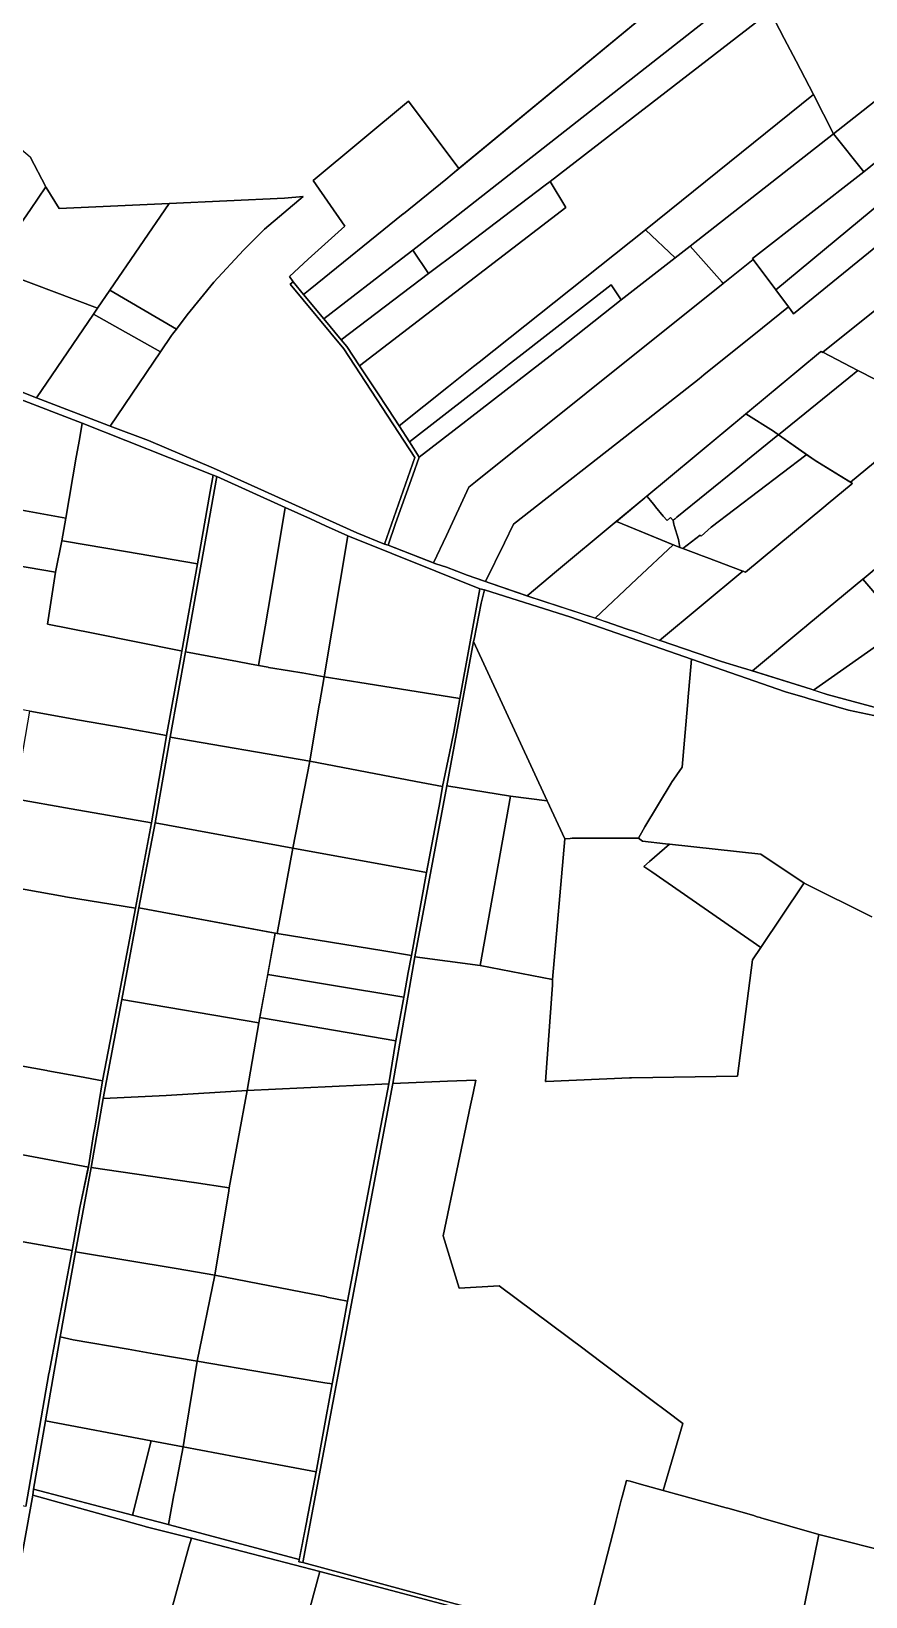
# Model space of a CAD drawing. Header units: metres. Extents: x 3 to 1005126, y 39 to 4383651.
# Drawn here: x 487111 to 487755, y 4371396 to 4372603 of the extents above; entities that cross this region are included whole.
import ezdxf

# ---------------------------------------------------------------- set-up
doc = ezdxf.new("R2010")
doc.units = ezdxf.units.M
doc.header["$MEASUREMENT"] = 0
doc.layers.add('TM_Llucmajor', color=7, linetype='Continuous')

msp = doc.modelspace()

# ---------------------------------------------------------------- linework, layer by layer
at = {"layer": 'TM_Llucmajor', "linetype": 'Continuous', "flags": 128}
for points in [[(487653, 4372671.9), (487441, 4372496.7), (487402.1, 4372548.6), (487328.6, 4372487.6), (487352.9, 4372452.2), (487324.8, 4372426.8), (487310.3, 4372413.4), (487313.2, 4372409.3), (487310.9, 4372407.5), (487352.3, 4372357.6), (487407.1, 4372273.9), (487383.5, 4372207.2), (487362.3, 4372215.8), (487251.7, 4372265.6), (487201.6, 4372287.1), (487172.1, 4372298.1), (487210.9, 4372355.3), (487219.5, 4372367.9), (487220.2, 4372368.9), (487223.2, 4372373), (487231.4, 4372384), (487252.1, 4372409.1), (487275, 4372433.7), (487291, 4372450.1), (487320.8, 4372475.1), (487306.5, 4372474), (487217.6, 4372469.9), (487132.8, 4372465.9), (487122.8, 4372482), (487122.5, 4372482.6), (487110.4, 4372505.7)], [(487799.6, 4372578.5), (487729.7, 4372523.6), (487714.4, 4372553.7), (487701, 4372579.4), (487691.8, 4372597), (487680.9, 4372617.8)], [(487779.6, 4372401.6), (487721.6, 4372355.1), (487721.5, 4372355), (487720.1, 4372355.7), (487720.1, 4372355.8), (487719.8, 4372355.5), (487623.8, 4372275.6), (487584.3, 4372242.8), (487560.7, 4372223.2), (487516.2, 4372186.2), (487493.5, 4372167.3), (487465.8, 4372176.7), (487461.5, 4372178.2), (487476, 4372208), (487483.1, 4372222.5), (487581, 4372299), (487626.1, 4372334.7), (487629.8, 4372337.7), (487674.9, 4372373.8), (487695.1, 4372390), (487696.6, 4372388.1), (487699, 4372384.8), (487920.6, 4372565.1)], [(487076.2, 4372335.3), (487115.3, 4372319.9), (487170.8, 4372298.7), (487172.1, 4372298.1), (487201.6, 4372287.1), (487251.7, 4372265.6), (487362.3, 4372215.8), (487383.5, 4372207.2), (487386.5, 4372206.2), (487423.1, 4372192), (487431.4, 4372189.3), (487447.2, 4372183.2), (487465.8, 4372176.7), (487494.1, 4372167.1), (487547, 4372149.8), (487548.5, 4372149.3), (487554.5, 4372147.2), (487569.8, 4372141.9), (487577, 4372139.4), (487596.1, 4372132.7), (487643.5, 4372116.6), (487658.6, 4372112.1), (487663, 4372110.8), (487666.2, 4372109.8), (487712.4, 4372095.2), (487724.8, 4372091.3), (487771.6, 4372078.6)], [(487814.4, 4372063.8), (487741.2, 4372079.2), (487710.1, 4372088.1), (487707.9, 4372088.8), (487692.7, 4372093.3), (487620.2, 4372118.3), (487527.2, 4372150.8), (487460.6, 4372172), (487457.1, 4372172.6), (487355.4, 4372213.5), (487338.2, 4372221.3), (487326.6, 4372226.6), (487307.1, 4372235.4), (487254.4, 4372259.2), (487251.4, 4372260.4), (487150.6, 4372300.3), (487099.1, 4372320.3)], [(487776.9, 4372200.6), (487753.3, 4372181), (487752.3, 4372180.2), (487710.7, 4372145.6), (487707.4, 4372142.9), (487706.2, 4372141.9), (487667.2, 4372109.5), (487666.2, 4372109.8), (487663, 4372110.8), (487658.6, 4372112.1), (487643.5, 4372116.6), (487596.1, 4372132.7), (487595.7, 4372132.8), (487659.8, 4372186.2), (487661.8, 4372185.5), (487722.2, 4372235.5), (487725.7, 4372238.5), (487743.4, 4372253.1), (487743.8, 4372253.4), (487744, 4372253.6), (487744.4, 4372253.9), (487742.9, 4372254.8), (487809.5, 4372310)], [(487107, 4371465), (487124.9, 4371567.5), (487125.1, 4371568.5), (487142.9, 4371662.5), (487148.8, 4371695.7), (487150.3, 4371702.8), (487155.5, 4371727.7), (487155.6, 4371728.4), (487159.4, 4371751.8), (487160.5, 4371758.3), (487166.2, 4371793.4), (487172.2, 4371823.8), (487172.2, 4371823.9), (487178.3, 4371856.1), (487191.7, 4371926.5), (487203.9, 4371992.1), (487214.4, 4372053.1), (487215.5, 4372059.6), (487226.5, 4372120), (487227.4, 4372124.7), (487239.4, 4372192), (487249.2, 4372247.6), (487251.4, 4372260.4), (487254.4, 4372259.2), (487230.3, 4372124), (487218.3, 4372058.2), (487206.9, 4371992.2), (487194.1, 4371926.6), (487181.1, 4371856), (487166.8, 4371779.7), (487157.5, 4371726.5), (487145.4, 4371661.4), (487133.6, 4371595.8), (487122.3, 4371531.1), (487113.1, 4371478.4), (487112.4, 4371473.9), (487098.7, 4371397.2)], [(487759.2, 4371919.7), (487707.1, 4371945.7), (487673.7, 4371968.1), (487603.2, 4371975.8), (487600.3, 4371976.1), (487582.6, 4371978.1), (487579.5, 4371980.3), (487583.1, 4371986.8), (487584.4, 4371989.1), (487604.5, 4372022.7), (487604.8, 4372023.2), (487613, 4372035.2), (487617.1, 4372082.8), (487617.3, 4372085.5), (487617.4, 4372086.4), (487620.2, 4372118.3), (487692.7, 4372093.3), (487707.9, 4372088.8), (487710.1, 4372088.1), (487741.2, 4372079.2), (487814.4, 4372063.8)], [(487779.7, 4371428.1), (487718.4, 4371443.4), (487673.7, 4371456.4), (487673.2, 4371456.6), (487670.9, 4371457.2), (487668.9, 4371457.8), (487668.4, 4371458), (487648.2, 4371463.8), (487647, 4371464.1), (487611.5, 4371473.9), (487598.3, 4371477.5), (487606.2, 4371503.7), (487613.7, 4371529), (487601.1, 4371538.5), (487590, 4371546.8), (487589.9, 4371546.9), (487538.9, 4371585.3), (487538.6, 4371585.6), (487472.1, 4371635.1), (487441.2, 4371633.3), (487428.9, 4371673.8), (487449.9, 4371774.4), (487451.9, 4371783.8), (487454, 4371793.8), (487432.2, 4371792.9), (487390, 4371791.3), (487407.1, 4371888.9), (487457.4, 4371882.3), (487513, 4371871.4), (487513.2, 4371867.1), (487512.9, 4371863.8), (487507.6, 4371792.8), (487508.1, 4371792.8), (487572.4, 4371795.6), (487573.9, 4371795.7), (487655.6, 4371796.9), (487655.6, 4371796.9), (487667.4, 4371886.5), (487673.8, 4371896.1), (487706.7, 4371945.1), (487707.1, 4371945.7), (487759.2, 4371919.7)], [(487523.3, 4371366.9), (487320.7, 4371421.8), (487390, 4371791.3), (487432.2, 4371792.9), (487454, 4371793.8), (487451.9, 4371783.8), (487449.9, 4371774.4), (487428.9, 4371673.8), (487441.2, 4371633.3), (487472.1, 4371635.1), (487538.6, 4371585.6), (487538.9, 4371585.3), (487589.9, 4371546.9), (487590, 4371546.8), (487601.1, 4371538.5), (487613.7, 4371529), (487606.2, 4371503.7), (487598.3, 4371477.5), (487579.9, 4371482.5), (487572.9, 4371484.5), (487570.1, 4371485.2), (487566.8, 4371472.4), (487566.1, 4371469.9), (487561.8, 4371453.6), (487561.8, 4371453.2), (487538.5, 4371362.5)], [(487465.6, 4371380.1), (487333.8, 4371414.9), (487234.7, 4371440.7), (487199.8, 4371449.4), (487198.3, 4371449.8), (487112.4, 4371473.9), (487113.1, 4371478.4), (487189.4, 4371458.4), (487209.1, 4371453.2), (487217.8, 4371450.9), (487317.9, 4371424.1), (487317.6, 4371422.4), (487320.7, 4371421.8), (487523.3, 4371366.9)]]:
    msp.add_lwpolyline(points, dxfattribs=at)
for points in [[(487336.8, 4372380.8), (487321.2, 4372399.6), (487326.3, 4372403.7), (487398.1, 4372461.7), (487398.2, 4372461.8), (487430.8, 4372488.3), (487435.7, 4372492.3), (487653, 4372671.9), (487669, 4372640.8), (487427.3, 4372450.7), (487421.1, 4372446), (487420.5, 4372445.5), (487405.4, 4372433.8), (487396.6, 4372427), (487336.8, 4372380.8)], [(487417.6, 4372415.7), (487405.4, 4372433.8), (487420.5, 4372445.5), (487421.1, 4372446), (487427.3, 4372450.7), (487669, 4372640.8), (487680.9, 4372617.8), (487563.5, 4372527.2), (487511.2, 4372486.8), (487507.5, 4372484), (487481.7, 4372464.4), (487440.8, 4372433.3), (487417.6, 4372415.7)], [(487876.7, 4372600.4), (487877, 4372600.5), (487880.7, 4372597.6), (487879.3, 4372596.4), (487753.2, 4372494.1), (487729.7, 4372523.6), (487799.6, 4372578.5), (487859.9, 4372625.5), (487863.7, 4372619.4), (487876, 4372601.3), (487876.7, 4372600.4)], [(487523.4, 4372466.6), (487511.2, 4372486.8), (487563.5, 4372527.2), (487680.9, 4372617.8), (487691.8, 4372597), (487701, 4372579.4), (487714.4, 4372553.7), (487584.8, 4372449.5), (487456.5, 4372347.4), (487452.3, 4372344.1), (487432.9, 4372328.6), (487395, 4372298.4), (487386.8, 4372310.9), (487377.3, 4372325.3), (487364.4, 4372344.7), (487523.4, 4372466.6)], [(487898.3, 4372579.7), (487685.3, 4372403.3), (487667.9, 4372426.7), (487667.4, 4372427.3), (487753.2, 4372494.1), (487879.3, 4372596.4), (487880.7, 4372597.6), (487900.4, 4372581.5), (487898.3, 4372579.7)], [(487695.1, 4372390), (487685.3, 4372403.3), (487898.3, 4372579.7), (487900.4, 4372581.5), (487908.7, 4372574.8), (487920.6, 4372565.1), (487699, 4372384.8), (487696.6, 4372388.1), (487695.1, 4372390)], [(487030.3, 4372352.9), (486932, 4372385.9), (487033.5, 4372521.6), (487031.2, 4372523.4), (487042.9, 4372536.7), (487043.2, 4372537.1), (487045, 4372539.5), (487053.8, 4372551.4), (487059.9, 4372547), (487060.6, 4372547.6), (487110.4, 4372505.7), (487122.5, 4372482.6), (487110.7, 4372465.1), (487095.3, 4372442.9), (487093.8, 4372440.6), (487092.9, 4372439.3), (487079.6, 4372420.2), (487077.5, 4372417.2), (487076.1, 4372415.1), (487064.3, 4372398.3), (487052.9, 4372381.9), (487036.4, 4372360.7), (487030.3, 4372352.9)], [(487607.6, 4372427.9), (487584.8, 4372449.5), (487714.4, 4372553.7), (487729.7, 4372523.6), (487619.1, 4372436.9), (487607.6, 4372427.9)], [(487324.8, 4372426.8), (487352.9, 4372452.2), (487328.6, 4372487.6), (487402.1, 4372548.6), (487441, 4372496.7), (487435.7, 4372492.3), (487430.8, 4372488.3), (487398.2, 4372461.8), (487398.1, 4372461.7), (487326.3, 4372403.7), (487321.2, 4372399.6), (487313.2, 4372409.3), (487310.3, 4372413.4), (487324.8, 4372426.8)], [(487667.4, 4372427.3), (487667.9, 4372426.7), (487644.7, 4372408.1), (487643.9, 4372409), (487619.1, 4372436.9), (487729.7, 4372523.6), (487753.2, 4372494.1), (487667.4, 4372427.3)], [(487162.4, 4372389.1), (487079.6, 4372420.2), (487092.9, 4372439.3), (487093.8, 4372440.6), (487095.3, 4372442.9), (487110.7, 4372465.1), (487122.5, 4372482.6), (487122.8, 4372482), (487132.8, 4372465.9), (487217.6, 4372469.9), (487171.9, 4372403), (487162.4, 4372389.1)], [(487354.6, 4372359.5), (487350.3, 4372364.6), (487417.6, 4372415.7), (487440.8, 4372433.3), (487481.7, 4372464.4), (487507.5, 4372484), (487511.2, 4372486.8), (487523.4, 4372466.6), (487364.4, 4372344.7), (487354.6, 4372359.5)], [(487223.2, 4372373), (487171.9, 4372403), (487217.6, 4372469.9), (487306.5, 4372474), (487320.8, 4372475.1), (487291, 4372450.1), (487275, 4372433.7), (487252.1, 4372409.1), (487231.4, 4372384), (487223.2, 4372373)], [(487402.9, 4372286.1), (487395, 4372298.4), (487432.9, 4372328.6), (487452.3, 4372344.1), (487456.5, 4372347.4), (487584.8, 4372449.5), (487607.6, 4372427.9), (487566.1, 4372395.4), (487558.3, 4372407), (487487.3, 4372351.7), (487479.8, 4372346), (487473.2, 4372340.8), (487451.1, 4372323.6), (487402.9, 4372286.1)], [(487350.2, 4372364.7), (487336.8, 4372380.8), (487396.6, 4372427), (487405.4, 4372433.8), (487417.6, 4372415.7), (487350.3, 4372364.6), (487350.2, 4372364.7)], [(487421.3, 4372192.6), (487386.5, 4372206.2), (487392, 4372222.9), (487405.4, 4372260.4), (487410.4, 4372274.2), (487446.3, 4372301.9), (487447.6, 4372302.9), (487448.7, 4372303.8), (487513.5, 4372354.1), (487516.8, 4372356.6), (487517.7, 4372357.3), (487566.1, 4372395.4), (487607.6, 4372427.9), (487619.1, 4372436.9), (487643.9, 4372409), (487644.7, 4372408.1), (487539.1, 4372323.5), (487453.8, 4372255.2), (487448.7, 4372251.1), (487431.3, 4372213.9), (487421.3, 4372192.6)], [(487076.2, 4372335.3), (487030.3, 4372352.9), (487036.4, 4372360.7), (487052.9, 4372381.9), (487064.3, 4372398.3), (487076.1, 4372415.1), (487077.5, 4372417.2), (487079.6, 4372420.2), (487162.4, 4372389.1), (487159.2, 4372384.5), (487115.3, 4372319.9), (487076.2, 4372335.3)], [(487453.8, 4372255.2), (487539.1, 4372323.5), (487644.7, 4372408.1), (487667.9, 4372426.7), (487685.3, 4372403.3), (487695.1, 4372390), (487674.9, 4372373.8), (487629.8, 4372337.7), (487626.1, 4372334.7), (487581, 4372299), (487483.1, 4372222.5), (487476, 4372208), (487461.5, 4372178.2), (487447.2, 4372183.2), (487431.4, 4372189.3), (487423.1, 4372192), (487421.3, 4372192.6), (487431.3, 4372213.9), (487448.7, 4372251.1), (487453.8, 4372255.2)], [(487407.1, 4372273.9), (487352.3, 4372357.6), (487310.9, 4372407.5), (487313.2, 4372409.3), (487321.2, 4372399.6), (487336.8, 4372380.8), (487350.2, 4372364.7), (487350.3, 4372364.6), (487354.6, 4372359.5), (487364.4, 4372344.7), (487377.3, 4372325.3), (487386.8, 4372310.9), (487395, 4372298.4), (487402.9, 4372286.1), (487410.4, 4372274.2), (487405.4, 4372260.4), (487392, 4372222.9), (487386.5, 4372206.2), (487383.5, 4372207.2), (487407.1, 4372273.9)], [(487410.4, 4372274.2), (487402.9, 4372286.1), (487451.1, 4372323.6), (487473.2, 4372340.8), (487479.8, 4372346), (487487.3, 4372351.7), (487558.3, 4372407), (487566.1, 4372395.4), (487517.7, 4372357.3), (487516.8, 4372356.6), (487513.5, 4372354.1), (487448.7, 4372303.8), (487447.6, 4372302.9), (487446.3, 4372301.9), (487410.4, 4372274.2)], [(487210.9, 4372355.3), (487159.2, 4372384.5), (487162.4, 4372389.1), (487171.9, 4372403), (487223.2, 4372373), (487220.2, 4372368.9), (487219.5, 4372367.9), (487210.9, 4372355.3)], [(487779.6, 4372401.6), (487782.5, 4372403.9), (487819, 4372378.7), (487860.2, 4372353.7), (487833.8, 4372331.4), (487824, 4372322), (487809.5, 4372310), (487804.6, 4372312.6), (487748.6, 4372341.1), (487721.6, 4372355.1), (487779.6, 4372401.6)], [(487170.8, 4372298.7), (487115.3, 4372319.9), (487159.2, 4372384.5), (487210.9, 4372355.3), (487172.1, 4372298.1), (487170.8, 4372298.7)], [(487748.6, 4372341.1), (487741.6, 4372335.4), (487687.2, 4372291.5), (487683.4, 4372294.1), (487662.1, 4372307.5), (487719.8, 4372355.5), (487720.1, 4372355.8), (487720.1, 4372355.7), (487721.5, 4372355), (487721.6, 4372355.1), (487748.6, 4372341.1)], [(487804.6, 4372312.6), (487809.5, 4372310), (487742.9, 4372254.8), (487715.6, 4372271.6), (487687.2, 4372291.5), (487741.6, 4372335.4), (487748.6, 4372341.1), (487804.6, 4372312.6)], [(487138, 4372227.2), (487086.7, 4372236.5), (487093.9, 4372283.2), (487099.1, 4372320.3), (487150.6, 4372300.3), (487148.5, 4372287.7), (487146, 4372274.1), (487138, 4372227.2)], [(487136.9, 4372209.4), (487134.9, 4372209.7), (487138, 4372227.2), (487146, 4372274.1), (487148.5, 4372287.7), (487150.6, 4372300.3), (487251.4, 4372260.4), (487249.2, 4372247.6), (487239.4, 4372192), (487183.9, 4372201.4), (487136.9, 4372209.4)], [(487662.1, 4372307.5), (487683.4, 4372294.1), (487687.2, 4372291.5), (487686.8, 4372291.1), (487686.8, 4372291.1), (487666.3, 4372274.4), (487654.6, 4372264.8), (487609, 4372227.8), (487607.7, 4372226.7), (487606, 4372225.4), (487604.1, 4372227.6), (487601.4, 4372225.3), (487598.5, 4372228.8), (487592.6, 4372236), (487591.3, 4372237.6), (487588.4, 4372241.1), (487587.7, 4372242), (487585.9, 4372244.2), (487623.8, 4372275.6), (487662.1, 4372307.5)], [(487611.2, 4372204.6), (487610.2, 4372210.8), (487607, 4372221.4), (487606.7, 4372222.6), (487606, 4372225.4), (487607.4, 4372226.5), (487607.7, 4372226.7), (487609, 4372227.8), (487654.6, 4372264.8), (487666.3, 4372274.4), (487686.8, 4372291.1), (487686.8, 4372291.1), (487687.2, 4372291.5), (487709.2, 4372276.1), (487708.5, 4372275.6), (487635.5, 4372220.3), (487627.7, 4372213.2), (487627, 4372214), (487613.5, 4372203.7), (487611.2, 4372204.6)], [(487904.7, 4372278.4), (487907.6, 4372280.4), (487908.8, 4372279.2), (487910.3, 4372277.7), (487936.3, 4372251.8), (487937.1, 4372251), (487843.4, 4372185.2), (487832.5, 4372177.5), (487800.1, 4372154.7), (487783.8, 4372143.3), (487783.6, 4372143.6), (487782.6, 4372144.7), (487752.3, 4372180.2), (487753.3, 4372181), (487776.9, 4372200.6), (487879.8, 4372284.1), (487884.8, 4372288.2), (487887.8, 4372290.6), (487904.7, 4372278.4)], [(487626, 4372199), (487613.5, 4372203.7), (487627, 4372214), (487627.7, 4372213.2), (487635.5, 4372220.3), (487708.5, 4372275.6), (487709.2, 4372276.1), (487715.6, 4372271.6), (487744.4, 4372253.9), (487744, 4372253.6), (487743.8, 4372253.4), (487743.4, 4372253.1), (487725.7, 4372238.5), (487722.2, 4372235.5), (487661.8, 4372185.5), (487659.8, 4372186.2), (487660, 4372186.3), (487659.9, 4372186.4), (487632.1, 4372196.8), (487626.4, 4372198.9), (487626, 4372199)], [(487800.1, 4372154.7), (487832.5, 4372177.5), (487843.4, 4372185.2), (487937.1, 4372251), (487952.6, 4372262.1), (487956.9, 4372265.2), (487957.1, 4372265), (487992.4, 4372227.9), (487909, 4372165), (487867.4, 4372134.6), (487835.4, 4372110.3), (487787.8, 4372074.3), (487771.6, 4372078.6), (487724.8, 4372091.3), (487714.4, 4372094.6), (487783.8, 4372143.3), (487800.1, 4372154.7)], [(487270.4, 4372116.5), (487230.3, 4372124), (487254.4, 4372259.2), (487307.1, 4372235.4), (487298.7, 4372185.7), (487291.5, 4372143.4), (487290.5, 4372137.4), (487286.5, 4372113.5), (487279.6, 4372114.8), (487270.4, 4372116.5)], [(487075.6, 4372194.8), (487025.2, 4372203.7), (487029.8, 4372228.9), (487032.9, 4372246.3), (487053.9, 4372242.5), (487085.6, 4372236.7), (487086.7, 4372236.5), (487138, 4372227.2), (487134.9, 4372209.7), (487130.1, 4372185.6), (487075.6, 4372194.8)], [(487601.4, 4372225.3), (487604.1, 4372227.6), (487606, 4372225.4), (487606.7, 4372222.6), (487607, 4372221.4), (487610.2, 4372210.8), (487611.2, 4372204.6), (487562.4, 4372224.6), (487584.3, 4372242.8), (487585.1, 4372243.5), (487585.9, 4372244.2), (487587.7, 4372242), (487588.4, 4372241.1), (487591.3, 4372237.6), (487592.6, 4372236), (487598.5, 4372228.8), (487601.4, 4372225.3)], [(487293.8, 4372112.2), (487286.5, 4372113.5), (487290.5, 4372137.4), (487291.5, 4372143.4), (487298.7, 4372185.7), (487307.1, 4372235.4), (487326.6, 4372226.6), (487338.2, 4372221.3), (487355.4, 4372213.5), (487337, 4372104.9), (487320.1, 4372107.8), (487319.9, 4372107.8), (487310.3, 4372109.4), (487294.1, 4372112.1), (487293.8, 4372112.2)], [(487369.4, 4372099.6), (487337, 4372104.9), (487355.4, 4372213.5), (487457.1, 4372172.6), (487441.6, 4372088.1), (487369.4, 4372099.6)], [(487546.1, 4372150.1), (487494.1, 4372167.1), (487493.5, 4372167.3), (487516.2, 4372186.2), (487560.7, 4372223.2), (487562.4, 4372224.6), (487606, 4372206.7), (487578.2, 4372180.4), (487546.1, 4372150.1)], [(487017, 4372162.7), (487025.2, 4372203.7), (487075.6, 4372194.8), (487130.1, 4372185.6), (487123.7, 4372145.5), (487159.1, 4372138.4), (487226.6, 4372124.9), (487227.4, 4372124.7), (487226.5, 4372120), (487215.5, 4372059.6), (487181.4, 4372065.7), (487148.6, 4372071.5), (487110.3, 4372078.3), (487056.4, 4372088.2), (487035.1, 4372092.6), (487029.6, 4372093.7), (487006.5, 4372098.3), (487017, 4372162.7)], [(487159.1, 4372138.4), (487123.7, 4372145.5), (487130.1, 4372185.6), (487134.9, 4372209.7), (487136.9, 4372209.4), (487183.9, 4372201.4), (487239.4, 4372192), (487227.4, 4372124.7), (487226.6, 4372124.9), (487159.1, 4372138.4)], [(487611.2, 4372204.6), (487613.5, 4372203.7), (487626, 4372199), (487626.4, 4372198.9), (487632.1, 4372196.8), (487659.9, 4372186.4), (487660, 4372186.3), (487659.8, 4372186.2), (487595.7, 4372132.8), (487577, 4372139.4), (487569.8, 4372141.9), (487554.5, 4372147.2), (487551.9, 4372148.1), (487548.5, 4372149.3), (487547, 4372149.8), (487546.1, 4372150.1), (487578.2, 4372180.4), (487606, 4372206.7), (487611.2, 4372204.6)], [(487782.6, 4372144.7), (487783.6, 4372143.6), (487783.8, 4372143.3), (487714.4, 4372094.6), (487712.4, 4372095.2), (487667.2, 4372109.5), (487706.2, 4372141.9), (487707.4, 4372142.9), (487710.7, 4372145.6), (487752.3, 4372180.2), (487782.6, 4372144.7)], [(487320.7, 4371421.8), (487317.6, 4371422.4), (487323.8, 4371454), (487323.8, 4371454.2), (487330.8, 4371491.9), (487336.3, 4371521.7), (487343.3, 4371559.6), (487351.7, 4371604.5), (487351.8, 4371605), (487355.2, 4371623.5), (487367.7, 4371689.6), (487386.9, 4371791), (487392.2, 4371822.9), (487398.7, 4371859.2), (487401.9, 4371876.7), (487404.3, 4371889.9), (487416.1, 4371953.9), (487426.4, 4372009.3), (487428.4, 4372020.2), (487433.7, 4372045.9), (487437, 4372062.1), (487441.6, 4372088.1), (487457.1, 4372172.6), (487460.6, 4372172), (487458, 4372161.5), (487452.6, 4372133.8), (487452.2, 4372132.1), (487431.6, 4372020.8), (487407.1, 4371888.9), (487390, 4371791.3), (487320.7, 4371421.8)], [(487508.9, 4372009.1), (487452.2, 4372132.1), (487452.6, 4372133.8), (487458, 4372161.5), (487460.6, 4372172), (487527.2, 4372150.8), (487620.2, 4372118.3), (487617.4, 4372086.4), (487617.3, 4372085.5), (487617.1, 4372082.8), (487613, 4372035.2), (487604.8, 4372023.2), (487604.5, 4372022.7), (487584.4, 4371989.1), (487583.1, 4371986.8), (487579.5, 4371980.3), (487529.4, 4371980.3), (487528.3, 4371980.3), (487526.8, 4371980.2), (487522.6, 4371979.9), (487508.9, 4372009.1)], [(487480.8, 4372012.7), (487431.6, 4372020.8), (487452.2, 4372132.1), (487508.9, 4372009.1), (487480.8, 4372012.7)], [(487326, 4372039.8), (487218.3, 4372058.2), (487230.3, 4372124), (487270.4, 4372116.5), (487279.6, 4372114.8), (487286.5, 4372113.5), (487293.8, 4372112.2), (487294.1, 4372112.1), (487310.3, 4372109.4), (487319.9, 4372107.8), (487320.1, 4372107.8), (487337, 4372104.9), (487333.4, 4372083.9), (487333.3, 4372083.1), (487326, 4372039.8)], [(487407.7, 4372024.2), (487326, 4372039.8), (487333.3, 4372083.1), (487333.4, 4372083.9), (487337, 4372104.9), (487369.4, 4372099.6), (487441.6, 4372088.1), (487437, 4372062.1), (487433.7, 4372045.9), (487428.4, 4372020.2), (487407.7, 4372024.2)], [(487142.1, 4372003.1), (487098.6, 4372010.8), (487110.3, 4372078.3), (487148.6, 4372071.5), (487181.4, 4372065.7), (487215.5, 4372059.6), (487214.4, 4372053.1), (487203.9, 4371992.1), (487142.1, 4372003.1)], [(487312.9, 4371972.7), (487206.9, 4371992.2), (487218.3, 4372058.2), (487326, 4372039.8), (487312.9, 4371972.7)], [(487416.1, 4371953.9), (487312.9, 4371972.7), (487326, 4372039.8), (487407.7, 4372024.2), (487428.4, 4372020.2), (487426.4, 4372009.3), (487416.1, 4371953.9)], [(487457.4, 4371882.3), (487407.1, 4371888.9), (487431.6, 4372020.8), (487480.8, 4372012.7), (487457.4, 4371882.3)], [(487089.9, 4371965.3), (487090.8, 4371970.2), (487090.9, 4371970.5), (487091.7, 4371974.7), (487093.7, 4371985.5), (487098.4, 4372010.1), (487098.6, 4372010.8), (487142.1, 4372003.1), (487203.9, 4371992.1), (487191.7, 4371926.5), (487137.7, 4371935.2), (487136.7, 4371935.4), (487086.2, 4371944.5), (487089.9, 4371965.3)], [(487513, 4371871.4), (487457.4, 4371882.3), (487480.8, 4372012.7), (487508.9, 4372009.1), (487522.6, 4371979.9), (487513, 4371871.4)], [(487300.9, 4371906.9), (487194.1, 4371926.6), (487206.9, 4371992.2), (487312.9, 4371972.7), (487300.9, 4371906.9)], [(487383.1, 4371893.4), (487300.9, 4371906.9), (487312.9, 4371972.7), (487416.1, 4371953.9), (487404.3, 4371889.9), (487383.1, 4371893.4)], [(487655.6, 4371796.9), (487573.9, 4371795.7), (487572.4, 4371795.6), (487508.1, 4371792.8), (487507.6, 4371792.8), (487512.9, 4371863.8), (487513.2, 4371867.1), (487513, 4371871.4), (487522.6, 4371979.9), (487526.8, 4371980.2), (487528.3, 4371980.3), (487529.4, 4371980.3), (487579.5, 4371980.3), (487582.6, 4371978.1), (487600.3, 4371976.1), (487603.2, 4371975.8), (487588, 4371962.5), (487583.6, 4371958.6), (487589.8, 4371954.4), (487673.8, 4371896.1), (487667.4, 4371886.5), (487655.6, 4371796.9)], [(487706.7, 4371945.1), (487673.8, 4371896.1), (487589.8, 4371954.4), (487583.6, 4371958.6), (487588, 4371962.5), (487603.2, 4371975.8), (487673.7, 4371968.1), (487707.1, 4371945.7), (487706.7, 4371945.1)], [(487073.1, 4371873.8), (487086.2, 4371944.5), (487136.7, 4371935.4), (487137.7, 4371935.2), (487191.7, 4371926.5), (487178.3, 4371856.1), (487172.2, 4371823.9), (487172.2, 4371823.8), (487166.2, 4371793.4), (487148.4, 4371796.6), (487124, 4371801.1), (487123.2, 4371801.3), (487068.6, 4371810.9), (487065.1, 4371811.5), (487061.6, 4371812.1), (487067.4, 4371843.2), (487073.1, 4371873.8)], [(487286.7, 4371838.1), (487181.1, 4371856), (487194.1, 4371926.6), (487299.4, 4371907.2), (487286.7, 4371838.1)], [(487300.9, 4371906.9), (487383.1, 4371893.4), (487404.3, 4371889.9), (487401.9, 4371876.7), (487398.7, 4371859.2), (487398.5, 4371857.9), (487341.3, 4371867.3), (487295.1, 4371875), (487293.6, 4371875.3), (487299.4, 4371907.2), (487300.9, 4371906.9)], [(487288.7, 4371841.8), (487287.4, 4371842.1), (487293.6, 4371875.3), (487295.1, 4371875), (487341.3, 4371867.3), (487398.5, 4371857.9), (487392.4, 4371824.1), (487288.7, 4371841.8)], [(487277.7, 4371785.9), (487215.4, 4371782.1), (487215.3, 4371782.1), (487166.8, 4371779.7), (487181.1, 4371856), (487286.7, 4371838.1), (487277.7, 4371785.9)], [(487286.7, 4371838.1), (487287.4, 4371842.1), (487288.7, 4371841.8), (487392.4, 4371824.1), (487392.2, 4371822.9), (487386.9, 4371791), (487277.7, 4371785.9), (487286.7, 4371838.1)], [(487050.1, 4371748.1), (487053.1, 4371764.9), (487055.6, 4371779.5), (487055.9, 4371781.5), (487061.6, 4371812.1), (487065.1, 4371811.5), (487068.6, 4371810.9), (487123.2, 4371801.3), (487124, 4371801.1), (487148.4, 4371796.6), (487166.2, 4371793.4), (487160.5, 4371758.3), (487159.4, 4371751.8), (487155.6, 4371728.4), (487155.5, 4371727.7), (487155.3, 4371726.7), (487049.8, 4371746.5), (487050.1, 4371748.1)], [(487336.3, 4371627.2), (487252.8, 4371643.4), (487263.5, 4371708.4), (487263.9, 4371710.7), (487277.7, 4371785.9), (487386.9, 4371791), (487367.7, 4371689.6), (487355.2, 4371623.5), (487339.2, 4371626.6), (487338.9, 4371626.7), (487336.3, 4371627.2)], [(487236.7, 4371715), (487157.5, 4371726.5), (487166.8, 4371779.7), (487215.3, 4371782.1), (487215.4, 4371782.1), (487277.7, 4371785.9), (487263.9, 4371710.7), (487237, 4371714.9), (487236.7, 4371715)], [(487155.3, 4371726.7), (487150.3, 4371702.8), (487148.8, 4371695.7), (487142.9, 4371662.5), (487038.1, 4371681), (487049.8, 4371746.5), (487155.3, 4371726.7)], [(487223, 4371648.5), (487145.4, 4371661.4), (487157.5, 4371726.5), (487236.7, 4371715), (487237, 4371714.9), (487263.9, 4371710.7), (487263.5, 4371708.4), (487252.8, 4371643.4), (487223, 4371648.5)], [(487037.8, 4371477.3), (487001.2, 4371483.4), (487012.9, 4371547), (487013.4, 4371549.6), (487026.1, 4371615.3), (487029.2, 4371632.5), (487038.1, 4371681), (487142.9, 4371662.5), (487125.1, 4371568.5), (487124.9, 4371567.5), (487107, 4371465), (487045.5, 4371475.9), (487038.9, 4371477.1), (487037.8, 4371477.3)], [(487143.5, 4371593.6), (487133.6, 4371595.8), (487145.4, 4371661.4), (487223, 4371648.5), (487252.8, 4371643.4), (487239.2, 4371577.2), (487205.7, 4371582.9), (487185.9, 4371586.3), (487143.5, 4371593.6)], [(487293.3, 4371568), (487239.2, 4371577.2), (487252.8, 4371643.4), (487336.3, 4371627.2), (487338.9, 4371626.7), (487339.2, 4371626.6), (487355.2, 4371623.5), (487351.8, 4371605), (487351.7, 4371604.5), (487343.3, 4371559.6), (487337.5, 4371560.5), (487293.3, 4371568)], [(487203.7, 4371515.6), (487122.3, 4371531.1), (487133.6, 4371595.8), (487143.5, 4371593.6), (487185.9, 4371586.3), (487205.7, 4371582.9), (487239.2, 4371577.2), (487229.9, 4371520.8), (487228.3, 4371511.1), (487203.7, 4371515.6)], [(487269.2, 4371503.4), (487228.3, 4371511.1), (487229.9, 4371520.8), (487239.2, 4371577.2), (487293.3, 4371568), (487337.5, 4371560.5), (487343.3, 4371559.6), (487336.3, 4371521.7), (487330.8, 4371491.9), (487269.2, 4371503.4)], [(487189.4, 4371458.4), (487113.1, 4371478.4), (487122.3, 4371531.1), (487203.7, 4371515.6), (487189.4, 4371458.4)], [(487217, 4371451.1), (487209.1, 4371453.2), (487189.4, 4371458.4), (487203.7, 4371515.6), (487228.3, 4371511.1), (487221.6, 4371476), (487221.5, 4371475.5), (487221.3, 4371474), (487217, 4371451.1)], [(487221.3, 4371474), (487221.5, 4371475.5), (487221.6, 4371476), (487228.3, 4371511.1), (487269.2, 4371503.4), (487330.8, 4371491.9), (487323.8, 4371454.2), (487323.8, 4371454), (487317.9, 4371424.1), (487217.8, 4371450.9), (487217, 4371451.1), (487221.3, 4371474)], [(487597.9, 4371347.1), (487538.5, 4371362.5), (487561.8, 4371453.2), (487561.8, 4371453.6), (487566.1, 4371469.9), (487566.8, 4371472.4), (487570.1, 4371485.2), (487572.9, 4371484.5), (487579.9, 4371482.5), (487598.3, 4371477.5), (487611.5, 4371473.9), (487647, 4371464.1), (487648.2, 4371463.8), (487668.4, 4371458), (487668.9, 4371457.8), (487670.9, 4371457.2), (487673.2, 4371456.6), (487673.7, 4371456.4), (487718.4, 4371443.4), (487693.4, 4371320.5), (487644.4, 4371334.2), (487601, 4371346.3), (487597.9, 4371347.1)], [(487131.5, 4371358.8), (487094.4, 4371368.8), (487098.7, 4371397.2), (487112.4, 4371473.9), (487198.3, 4371449.8), (487199.8, 4371449.4), (487234.7, 4371440.7), (487232.8, 4371434), (487206.3, 4371337.6), (487164.7, 4371349.4), (487163.2, 4371349.9), (487162.2, 4371350.2), (487132.2, 4371358.6), (487131.5, 4371358.8)], [(487305.4, 4371310.6), (487206.3, 4371337.6), (487232.8, 4371434), (487234.7, 4371440.7), (487333.8, 4371414.9), (487305.4, 4371310.6)], [(487812.9, 4371288.5), (487693.4, 4371320.5), (487718.4, 4371443.4), (487779.7, 4371428.1), (487783.8, 4371427), (487801.5, 4371422), (487803.4, 4371421.5), (487844.6, 4371410), (487900.6, 4371394.4), (487873, 4371272.3), (487813.9, 4371288.3), (487812.9, 4371288.5)], [(487372.9, 4371294.2), (487305.4, 4371310.6), (487333.8, 4371414.9), (487465.6, 4371380.1), (487436.7, 4371275.8), (487372.9, 4371294.2)]]:
    msp.add_lwpolyline(points, close=True, dxfattribs=at)

doc.saveas('drawing.dxf')
